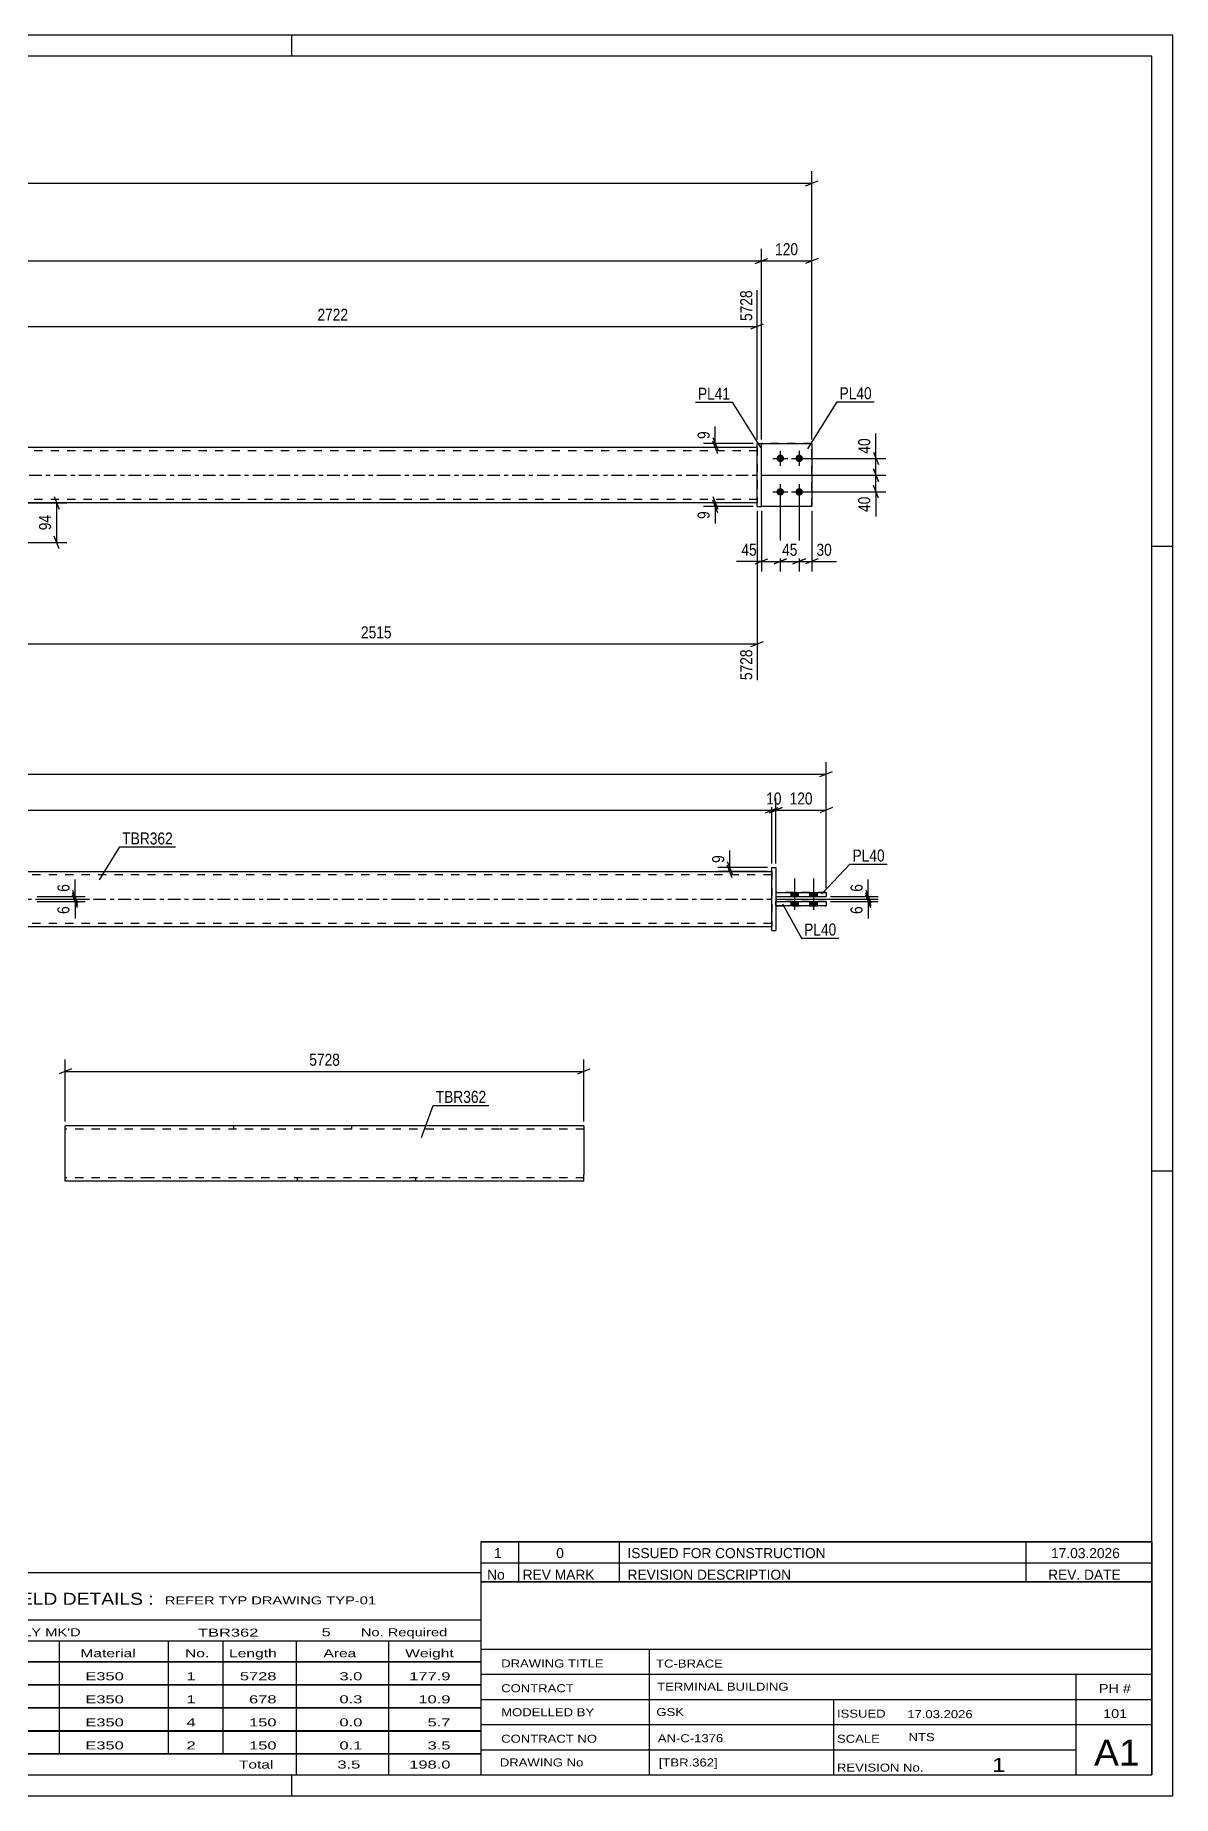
# Model space of a CAD drawing. Header units: millimetres. Extents: x 0 to 594, y 0 to 420.
# Drawn here: x 322.8 to 594, y 0 to 420 of the extents above; entities that cross this region are included whole.
import ezdxf

# ---------------------------------------------------------------- set-up
doc = ezdxf.new("R2010")
doc.units = ezdxf.units.MM
doc.linetypes.add('DXK_LINE_DOT2', pattern=[3.9198, 1.9599, -1.9599])
doc.linetypes.add('DXK_LINE_DOT3', pattern=[5.9187, 2.979, -0.9799, 0.9799, -0.9799])
doc.styles.add('Arial Narrow', font='ARIALN.TTF', dxfattribs={"height": 0.2})

# ---------------------------------------------------------------- blocks, each defined once
blk = doc.blocks.new('Unknown-580570090-1163')
at = {"color": 5, "linetype": 'Continuous'}
for p, q in [((594, 420), (0, 420)), ((384, 415), (384, 420)), ((594, 0), (594, 420)), ((589, 415), (5, 415)), ((589, 5), (589, 415)), ((594, 298), (589, 298)), ((594, 149), (589, 149)), ((5, 5), (589, 5)), ((384, 0), (384, 5)), ((0, 0), (594, 0))]:
    blk.add_line(p, q, dxfattribs=at)
blk = doc.blocks.new('Part-580570090-2688 - 2681')
at = {"color": 2, "linetype": 'Continuous'}
for p, q in [((349.96, 159.85), (329.96, 159.85)), ((329.96, 148.25), (329.96, 159.85)), ((433.51, 159.85), (350.06, 159.85)), ((453.61, 159.85), (433.61, 159.85)), ((453.61, 159.85), (453.61, 159.38)), ((453.61, 159.38), (453.61, 158.86)), ((453.61, 158.86), (453.61, 148.25)), ((329.96, 146.65), (329.96, 148.25)), ((453.61, 146.65), (453.61, 148.25)), ((349.96, 146.65), (329.96, 146.65)), ((433.51, 146.65), (350.06, 146.65)), ((453.61, 146.65), (433.61, 146.65))]:
    blk.add_line(p, q, dxfattribs=at)
at = {"color": 7, "linetype": 'DXK_LINE_DOT2'}
for p, q in [((370.06, 159.85), (370.06, 159.05)), ((398.23, 159.85), (398.23, 159.05)), ((349.96, 159.05), (329.96, 159.05)), ((433.51, 159.05), (350.06, 159.05)), ((453.61, 159.05), (433.61, 159.05)), ((453.61, 158.86), (453.61, 158.98)), ((349.96, 147.45), (329.96, 147.45)), ((433.51, 147.45), (350.06, 147.45)), ((385.34, 146.65), (385.34, 147.45)), ((413.51, 146.65), (413.51, 147.45)), ((453.61, 147.45), (433.61, 147.45))]:
    blk.add_line(p, q, dxfattribs=at)
blk = doc.blocks.new('Part-580570090-1994 - 1977')
at = {"color": 2, "linetype": 'Continuous'}
for p, q in [((499.39, 213.32), (499.39, 213.32)), ((499.39, 213.32), (511.39, 213.32)), ((499.39, 212.32), (499.39, 213.32)), ((511.39, 212.32), (499.39, 212.32)), ((511.39, 213.32), (511.39, 213.32)), ((511.39, 213.32), (511.39, 212.32))]:
    blk.add_line(p, q, dxfattribs=at)
at = {"color": 7, "linetype": 'DXK_LINE_DOT2'}
for p, q in [((511.39, 213.32), (499.39, 213.32)), ((499.39, 212.32), (511.39, 212.32))]:
    blk.add_line(p, q, dxfattribs=at)
blk = doc.blocks.new('Part-580570090-1989 - 1977')
at = {"linetype": 'Continuous'}
blk.add_hatch(color=2, dxfattribs=at).paths.add_polyline_path([(112.85, 207.32), (112.05, 208.72), (113.65, 208.72)])
at = {"color": 2, "linetype": 'Continuous'}
for p, q in [((82.85, 220.52), (170.85, 220.52)), ((170.95, 220.52), (410.29, 220.52)), ((410.39, 220.52), (498.39, 220.52)), ((284.18, 214.62), (284.18, 213.22)), ((284.18, 214.62), (312.34, 214.62)), ((297.06, 214.62), (297.06, 214.52)), ((312.34, 214.62), (312.34, 214.52)), ((284.18, 213.22), (312.34, 213.22)), ((297.06, 213.22), (297.06, 213.32)), ((312.34, 213.22), (312.34, 213.32)), ((170.85, 207.32), (82.85, 207.32)), ((112.85, 207.32), (112.05, 208.72)), ((112.05, 208.72), (113.65, 208.72)), ((113.65, 208.72), (112.85, 207.32)), ((410.29, 207.32), (170.95, 207.32)), ((498.39, 207.32), (410.39, 207.32))]:
    blk.add_line(p, q, dxfattribs=at)
at = {"color": 7, "linetype": 'DXK_LINE_DOT2'}
for p, q in [((82.85, 220.52), (82.85, 207.32)), ((170.85, 219.72), (82.85, 219.72)), ((410.29, 219.72), (170.95, 219.72)), ((498.39, 219.72), (410.39, 219.72)), ((498.39, 220.52), (498.39, 207.32)), ((268.9, 214.62), (268.9, 213.22)), ((284.18, 214.62), (268.9, 214.62)), ((297.06, 214.52), (297.06, 213.32)), ((312.34, 214.52), (312.34, 213.32)), ((268.9, 213.22), (284.18, 213.22)), ((170.85, 208.12), (82.85, 208.12)), ((410.29, 208.12), (170.95, 208.12)), ((498.39, 208.12), (410.39, 208.12))]:
    blk.add_line(p, q, dxfattribs=at)
at = {"color": 7, "linetype": 'DXK_LINE_DOT3'}
for p, q in [((82.85, 213.92), (170.85, 213.92)), ((170.95, 213.92), (410.29, 213.92)), ((410.39, 213.92), (498.39, 213.92))]:
    blk.add_line(p, q, dxfattribs=at)
at = {"color": 2, "linetype": 'Continuous'}
blk.add_circle((112.85, 208.22), 1, dxfattribs=at)
blk = doc.blocks.new('Part-580570090-1999 - 1977')
at = {"color": 2, "linetype": 'Continuous'}
for p, q in [((499.39, 215.52), (499.39, 215.52)), ((499.39, 215.52), (511.39, 215.52)), ((499.39, 215.52), (499.39, 214.52)), ((499.39, 214.52), (511.39, 214.52)), ((511.39, 215.52), (511.39, 215.52)), ((511.39, 215.52), (511.39, 214.52))]:
    blk.add_line(p, q, dxfattribs=at)
at = {"color": 7, "linetype": 'DXK_LINE_DOT2'}
for p, q in [((511.39, 215.52), (499.39, 215.52)), ((499.39, 215.52), (499.39, 215.52)), ((499.39, 214.52), (511.39, 214.52))]:
    blk.add_line(p, q, dxfattribs=at)
blk = doc.blocks.new('Part-580570090-2000 - 1977')
at = {"color": 2, "linetype": 'Continuous'}
for p, q in [((498.39, 206.42), (498.39, 221.42)), ((498.39, 221.42), (499.39, 221.42)), ((499.39, 221.42), (499.39, 221.42)), ((499.39, 221.42), (499.39, 206.42)), ((498.39, 206.42), (498.39, 206.42)), ((498.39, 206.42), (499.39, 206.42))]:
    blk.add_line(p, q, dxfattribs=at)
at = {"color": 7, "linetype": 'DXK_LINE_DOT2'}
for p, q in [((498.39, 221.42), (499.39, 221.42)), ((499.39, 221.42), (499.39, 221.42)), ((498.39, 206.42), (499.39, 206.42))]:
    blk.add_line(p, q, dxfattribs=at)
blk = doc.blocks.new('Bolt-580570090-2017 - 1977')
at = {"linetype": 'Continuous'}
for points in [[(504.79, 215.52), (502.99, 215.52), (502.99, 214.52), (504.79, 214.52)], [(504.79, 215.52), (502.99, 215.52), (502.99, 214.52), (504.79, 214.52)], [(509.29, 215.52), (507.49, 215.52), (507.49, 214.52), (509.29, 214.52)], [(509.29, 215.52), (507.49, 215.52), (507.49, 214.52), (509.29, 214.52)], [(504.79, 213.32), (502.99, 213.32), (502.99, 212.32), (504.79, 212.32)], [(504.79, 213.32), (502.99, 213.32), (502.99, 212.32), (504.79, 212.32)], [(509.29, 213.32), (507.49, 213.32), (507.49, 212.32), (509.29, 212.32)], [(509.29, 213.32), (507.49, 213.32), (507.49, 212.32), (509.29, 212.32)]]:
    blk.add_hatch(color=1, dxfattribs=at).paths.add_polyline_path(points)
at = {"color": 1, "linetype": 'Continuous'}
for p, q in [((503.89, 211.32), (503.89, 218.82)), ((503.89, 211.32), (503.89, 218.82)), ((508.39, 211.32), (508.39, 218.82)), ((508.39, 211.32), (508.39, 218.82)), ((502.99, 214.52), (502.99, 215.52)), ((502.99, 214.52), (502.99, 215.52)), ((504.79, 214.52), (504.79, 215.52)), ((504.79, 214.52), (504.79, 215.52)), ((507.49, 214.52), (507.49, 215.52)), ((507.49, 214.52), (507.49, 215.52)), ((509.29, 214.52), (509.29, 215.52)), ((509.29, 214.52), (509.29, 215.52)), ((502.99, 212.32), (502.99, 213.32)), ((502.99, 212.32), (502.99, 213.32)), ((504.79, 212.32), (504.79, 213.32)), ((504.79, 212.32), (504.79, 213.32)), ((507.49, 212.32), (507.49, 213.32)), ((507.49, 212.32), (507.49, 213.32)), ((509.29, 212.32), (509.29, 213.32)), ((509.29, 212.32), (509.29, 213.32))]:
    blk.add_line(p, q, dxfattribs=at)
blk = doc.blocks.new('Part-580570090-1474 - 1403')
at = {"color": 2, "linetype": 'Continuous'}
for p, q in [((494.93, 322.56), (495.93, 322.56)), ((494.93, 307.56), (494.93, 322.56)), ((495.93, 307.56), (495.93, 322.56)), ((494.93, 307.56), (494.93, 307.56)), ((494.93, 307.56), (495.93, 307.56))]:
    blk.add_line(p, q, dxfattribs=at)
at = {"color": 7, "linetype": 'DXK_LINE_DOT2'}
for p, q in [((494.93, 322.56), (495.93, 322.56)), ((494.93, 307.56), (495.93, 307.56))]:
    blk.add_line(p, q, dxfattribs=at)
blk = doc.blocks.new('Part-580570090-1443 - 1403')
at = {"linetype": 'Continuous'}
blk.add_hatch(color=2, dxfattribs=at).paths.add_polyline_path([(109.39, 315.06), (108.59, 316.46), (110.19, 316.46)])
at = {"color": 2, "linetype": 'Continuous'}
for p, q in [((167.39, 321.66), (79.39, 321.66)), ((406.83, 321.66), (167.49, 321.66)), ((494.93, 321.66), (406.93, 321.66)), ((109.39, 315.06), (108.59, 316.46)), ((108.59, 316.46), (110.19, 316.46)), ((110.19, 316.46), (109.39, 315.06)), ((167.39, 308.46), (79.39, 308.46)), ((406.83, 308.46), (167.49, 308.46)), ((494.93, 308.46), (406.93, 308.46))]:
    blk.add_line(p, q, dxfattribs=at)
at = {"color": 7, "linetype": 'DXK_LINE_DOT2'}
for p, q in [((79.39, 308.46), (79.39, 321.66)), ((167.39, 320.86), (79.39, 320.86)), ((406.83, 320.86), (167.49, 320.86)), ((265.44, 321.66), (265.44, 320.86)), ((293.6, 321.66), (293.6, 320.86)), ((494.93, 320.86), (406.93, 320.86)), ((494.93, 321.66), (494.93, 308.46)), ((167.39, 309.26), (79.39, 309.26)), ((406.83, 309.26), (167.49, 309.26)), ((280.72, 308.46), (280.72, 309.26)), ((308.88, 308.46), (308.88, 309.26)), ((494.93, 309.26), (406.93, 309.26))]:
    blk.add_line(p, q, dxfattribs=at)
at = {"color": 7, "linetype": 'DXK_LINE_DOT3'}
for p, q in [((79.39, 315.06), (167.39, 315.06)), ((167.49, 315.06), (406.83, 315.06)), ((406.93, 315.06), (494.93, 315.06))]:
    blk.add_line(p, q, dxfattribs=at)
at = {"color": 2, "linetype": 'Continuous'}
blk.add_circle((109.39, 315.96), 1, dxfattribs=at)
blk = doc.blocks.new('Part-580570090-1444 - 1403')
at = {"color": 7, "linetype": 'DXK_LINE_DOT2'}
for p, q in [((507.93, 322.56), (495.93, 322.56)), ((495.93, 307.56), (495.93, 322.56)), ((507.93, 307.56), (507.93, 322.56)), ((507.93, 307.56), (495.93, 307.56))]:
    blk.add_line(p, q, dxfattribs=at)
blk = doc.blocks.new('Part-580570090-1459 - 1403')
at = {"color": 2, "linetype": 'Continuous'}
for p, q in [((495.93, 322.56), (507.93, 322.56)), ((507.93, 322.56), (507.93, 307.56)), ((507.93, 307.56), (495.93, 307.56))]:
    blk.add_line(p, q, dxfattribs=at)
at = {"color": 7, "linetype": 'DXK_LINE_DOT2'}
blk.add_line((495.93, 307.56), (495.93, 322.56), dxfattribs=at)
blk = doc.blocks.new('Bolt-580570090-1521 - 1403')
at = {"linetype": 'Continuous'}
for points in [[(500.43, 319.96, -1), (500.43, 318.16, -1)], [(504.93, 319.96, -1), (504.93, 318.16, -1)], [(500.43, 311.96, -1), (500.43, 310.16, -1)], [(504.93, 311.96, -1), (504.93, 310.16, -1)]]:
    blk.add_hatch(color=1, dxfattribs=at).paths.add_polyline_path(points)
at = {"color": 1, "linetype": 'Continuous'}
for p, q in [((500.43, 320.86), (500.43, 317.26)), ((504.93, 320.86), (504.93, 317.26)), ((498.63, 319.06), (502.23, 319.06)), ((503.13, 319.06), (506.73, 319.06)), ((498.63, 311.06), (502.23, 311.06)), ((500.43, 312.86), (500.43, 309.26)), ((503.13, 311.06), (506.73, 311.06)), ((504.93, 312.86), (504.93, 309.26))]:
    blk.add_line(p, q, dxfattribs=at)
blk = doc.blocks.new('StraightDimension-580570090-2694 - 2681')
at = {"color": 7, "linetype": 'Continuous'}
for p, q in [((331.46, 173.41), (328.46, 172.21)), ((329.96, 160.85), (329.96, 175.66)), ((329.96, 172.81), (453.61, 172.81)), ((452.11, 172.21), (455.11, 173.41)), ((453.61, 160.85), (453.61, 175.66))]:
    blk.add_line(p, q, dxfattribs=at)
at = {"color": 0}
blk.add_wipeout([(396.04, 173.56), (396.04, 177.76), (387.53, 177.76), (387.53, 173.56)], dxfattribs=at)
at = {"color": 3, "style": 'Arial Narrow'}
blk.add_text('5728', height=2.863, dxfattribs=at).set_placement((388.13, 174.16))
blk = doc.blocks.new('StraightDimension-580570090-2051 - 1977')
at = {"color": 7, "linetype": 'Continuous'}
for p, q in [((520.79, 215.42), (521.99, 212.42)), ((521.99, 211.82), (520.79, 214.82)), ((499.39, 213.92), (523.79, 213.92)), ((512.39, 213.32), (523.79, 213.32)), ((521.39, 213.32), (521.39, 213.92))]:
    blk.add_line(p, q, dxfattribs=at)
at = {"color": 0}
blk.add_wipeout([(520.64, 212.8), (516.44, 212.8), (516.44, 209.77), (520.64, 209.77)], dxfattribs=at)
at = {"color": 7, "linetype": 'Continuous'}
blk.add_line((521.39, 213.32), (521.39, 209.25), dxfattribs=at)
blk.add_line((521.39, 213.32), (521.39, 209.25), dxfattribs=at)
at = {"color": 3, "style": 'Arial Narrow'}
blk.add_text('6', height=2.86, rotation=90.0002, dxfattribs=at).set_placement((520.04, 210.37))
blk = doc.blocks.new('StraightDimension-580570090-2042 - 1977')
at = {"color": 7, "linetype": 'Continuous'}
for p, q in [((331.69, 215.42), (332.89, 212.42)), ((332.89, 211.82), (331.69, 214.82)), ((323.29, 213.92), (334.69, 213.92)), ((323.29, 213.32), (334.69, 213.32)), ((332.29, 213.32), (332.29, 213.92))]:
    blk.add_line(p, q, dxfattribs=at)
at = {"color": 0}
blk.add_wipeout([(331.54, 212.8), (327.34, 212.8), (327.34, 209.77), (331.54, 209.77)], dxfattribs=at)
at = {"color": 7, "linetype": 'Continuous'}
blk.add_line((332.29, 213.32), (332.29, 209.25), dxfattribs=at)
blk.add_line((332.29, 213.32), (332.29, 209.25), dxfattribs=at)
at = {"color": 3, "style": 'Arial Narrow'}
blk.add_text('6', height=2.86, rotation=90.0002, dxfattribs=at).set_placement((330.94, 210.37))
blk = doc.blocks.new('StraightDimension-580570090-2133 - 1977')
at = {"color": 7, "linetype": 'Continuous'}
for p, q in [((84.35, 235.73), (81.35, 234.53)), ((82.85, 222.42), (82.85, 237.98)), ((496.89, 234.53), (499.89, 235.73)), ((498.39, 222.42), (498.39, 237.98)), ((82.85, 235.13), (498.39, 235.13))]:
    blk.add_line(p, q, dxfattribs=at)
at = {"color": 0}
blk.add_wipeout([(294.87, 235.88), (294.87, 240.08), (286.36, 240.08), (286.36, 235.88)], dxfattribs=at)
at = {"color": 3, "style": 'Arial Narrow'}
blk.add_text('5728', height=2.863, dxfattribs=at).set_placement((286.96, 236.48))
blk = doc.blocks.new('StraightDimension-580570090-2046 - 1977')
at = {"color": 7, "linetype": 'Continuous'}
for p, q in [((323.29, 214.52), (334.69, 214.52)), ((331.69, 216.02), (332.89, 213.02)), ((332.89, 212.42), (331.69, 215.42)), ((332.29, 213.92), (332.29, 214.52)), ((323.29, 213.92), (334.69, 213.92))]:
    blk.add_line(p, q, dxfattribs=at)
at = {"color": 0}
blk.add_wipeout([(331.54, 218.08), (327.34, 218.08), (327.34, 215.05), (331.54, 215.05)], dxfattribs=at)
at = {"color": 7, "linetype": 'Continuous'}
blk.add_line((332.29, 214.52), (332.29, 218.6), dxfattribs=at)
blk.add_line((332.29, 214.52), (332.29, 218.6), dxfattribs=at)
at = {"color": 3, "style": 'Arial Narrow'}
blk.add_text('6', height=2.86, rotation=90.0002, dxfattribs=at).set_placement((330.94, 215.65))
blk = doc.blocks.new('StraightDimension-580570090-2064 - 1977')
at = {"color": 7, "linetype": 'Continuous'}
for p, q in [((512.39, 214.52), (523.79, 214.52)), ((520.79, 216.02), (521.99, 213.02)), ((521.99, 212.42), (520.79, 215.42)), ((521.39, 213.92), (521.39, 214.52)), ((499.39, 213.92), (523.79, 213.92))]:
    blk.add_line(p, q, dxfattribs=at)
at = {"color": 0}
blk.add_wipeout([(520.64, 218.08), (516.44, 218.08), (516.44, 215.05), (520.64, 215.05)], dxfattribs=at)
at = {"color": 7, "linetype": 'Continuous'}
blk.add_line((521.39, 214.52), (521.39, 218.6), dxfattribs=at)
blk.add_line((521.39, 214.52), (521.39, 218.6), dxfattribs=at)
at = {"color": 3, "style": 'Arial Narrow'}
blk.add_text('6', height=2.86, rotation=90.0002, dxfattribs=at).set_placement((520.04, 215.65))
blk = doc.blocks.new('StraightDimension-580570090-2105 - 1977')
at = {"color": 7, "linetype": 'Continuous'}
for p, q in [((487.79, 222.92), (488.99, 219.92)), ((497.39, 221.42), (485.54, 221.42)), ((497.39, 220.52), (485.54, 220.52)), ((488.99, 219.02), (487.79, 222.02)), ((488.39, 220.52), (488.39, 221.42))]:
    blk.add_line(p, q, dxfattribs=at)
at = {"color": 0}
blk.add_wipeout([(487.64, 224.98), (483.44, 224.98), (483.44, 221.95), (487.64, 221.95)], dxfattribs=at)
at = {"color": 7, "linetype": 'Continuous'}
blk.add_line((488.39, 221.42), (488.39, 225.5), dxfattribs=at)
blk.add_line((488.39, 221.42), (488.39, 225.5), dxfattribs=at)
at = {"color": 3, "style": 'Arial Narrow'}
blk.add_text('9', height=2.86, rotation=90.0002, dxfattribs=at).set_placement((487.04, 222.55))
blk = doc.blocks.new('StraightDimension-580570090-2141 - 1977')
at = {"color": 7, "linetype": 'Continuous'}
for p, q in [((496.89, 234.53), (499.89, 235.73)), ((500.89, 235.73), (497.89, 234.53)), ((498.39, 222.42), (498.39, 237.98)), ((499.39, 222.42), (499.39, 237.98)), ((498.39, 235.13), (499.39, 235.13))]:
    blk.add_line(p, q, dxfattribs=at)
at = {"color": 0}
blk.add_wipeout([(501.32, 235.88), (501.32, 240.08), (496.46, 240.08), (496.46, 235.88)], dxfattribs=at)
at = {"color": 3, "style": 'Arial Narrow'}
blk.add_text('10', height=2.863, dxfattribs=at).set_placement((497.06, 236.48))
blk = doc.blocks.new('StraightDimension-580570090-2150 - 1977')
at = {"color": 7, "linetype": 'Continuous'}
for p, q in [((497.89, 234.53), (500.89, 235.73)), ((499.39, 222.42), (499.39, 237.98)), ((512.89, 235.73), (509.89, 234.53)), ((511.39, 216.52), (511.39, 237.98)), ((499.39, 235.13), (511.39, 235.13))]:
    blk.add_line(p, q, dxfattribs=at)
at = {"color": 0}
blk.add_wipeout([(508.73, 235.88), (508.73, 240.08), (502.05, 240.08), (502.05, 235.88)], dxfattribs=at)
at = {"color": 3, "style": 'Arial Narrow'}
blk.add_text('120', height=2.863, dxfattribs=at).set_placement((502.65, 236.48))
blk = doc.blocks.new('StraightDimension-580570090-2170 - 1977')
at = {"color": 7, "linetype": 'Continuous'}
for p, q in [((71.35, 244.34), (68.35, 243.14)), ((69.85, 216.52), (69.85, 246.59)), ((69.85, 243.74), (511.39, 243.74)), ((509.89, 243.14), (512.89, 244.34)), ((511.39, 216.52), (511.39, 246.59))]:
    blk.add_line(p, q, dxfattribs=at)
at = {"color": 0}
blk.add_wipeout([(294.87, 244.49), (294.87, 248.69), (286.36, 248.69), (286.36, 244.49)], dxfattribs=at)
at = {"color": 3, "style": 'Arial Narrow'}
blk.add_text('5988', height=2.863, dxfattribs=at).set_placement((286.96, 245.09))
blk = doc.blocks.new('StraightDimension-580570090-1813 - 1403')
at = {"color": 7, "linetype": 'Continuous'}
for p, q in [((495.93, 315.06), (525.62, 315.06)), ((522.62, 316.56), (523.82, 313.56)), ((523.22, 311.06), (523.22, 315.06)), ((505.93, 311.06), (525.62, 311.06)), ((523.82, 309.56), (522.62, 312.56))]:
    blk.add_line(p, q, dxfattribs=at)
at = {"color": 0}
blk.add_wipeout([(522.47, 310.53), (518.27, 310.53), (518.27, 305.67), (522.47, 305.67)], dxfattribs=at)
at = {"color": 7, "linetype": 'Continuous'}
blk.add_line((523.22, 311.06), (523.22, 305.15), dxfattribs=at)
blk.add_line((523.22, 311.06), (523.22, 305.15), dxfattribs=at)
at = {"color": 3, "style": 'Arial Narrow'}
blk.add_text('40', height=2.863, rotation=90.0002, dxfattribs=at).set_placement((521.87, 306.27))
blk = doc.blocks.new('StraightDimension-580570090-1876 - 1403')
at = {"color": 7, "linetype": 'Continuous'}
for p, q in [((504.93, 310.06), (504.93, 292.08)), ((507.93, 306.56), (507.93, 292.08)), ((503.43, 293.88), (506.43, 295.08)), ((504.93, 294.48), (507.93, 294.48)), ((509.43, 295.08), (506.43, 293.88))]:
    blk.add_line(p, q, dxfattribs=at)
at = {"color": 0}
blk.add_wipeout([(513.31, 295.23), (513.31, 299.43), (508.45, 299.43), (508.45, 295.23)], dxfattribs=at)
at = {"color": 7, "linetype": 'Continuous'}
blk.add_line((507.93, 294.48), (513.84, 294.48), dxfattribs=at)
blk.add_line((507.93, 294.48), (513.84, 294.48), dxfattribs=at)
at = {"color": 3, "style": 'Arial Narrow'}
blk.add_text('30', height=2.863, dxfattribs=at).set_placement((509.05, 295.83))
blk = doc.blocks.new('StraightDimension-580570090-1651 - 1403')
at = {"color": 7, "linetype": 'Continuous'}
for p, q in [((66.39, 323.56), (66.39, 387.54)), ((507.93, 323.56), (507.93, 387.54)), ((67.89, 385.29), (64.89, 384.09)), ((66.39, 384.69), (507.93, 384.69)), ((506.43, 384.09), (509.43, 385.29))]:
    blk.add_line(p, q, dxfattribs=at)
at = {"color": 0}
blk.add_wipeout([(291.41, 385.44), (291.41, 389.64), (282.9, 389.64), (282.9, 385.44)], dxfattribs=at)
at = {"color": 3, "style": 'Arial Narrow'}
blk.add_text('5988', height=2.863, dxfattribs=at).set_placement((283.5, 386.04))
blk = doc.blocks.new('StraightDimension-580570090-1603 - 1403')
at = {"color": 7, "linetype": 'Continuous'}
for p, q in [((79.89, 366.77), (76.89, 365.57)), ((78.39, 323.56), (78.39, 369.02)), ((78.39, 366.17), (495.93, 366.17)), ((494.43, 365.57), (497.43, 366.77)), ((495.93, 323.56), (495.93, 369.02))]:
    blk.add_line(p, q, dxfattribs=at)
at = {"color": 0}
blk.add_wipeout([(291.41, 366.92), (291.41, 371.12), (282.9, 371.12), (282.9, 366.92)], dxfattribs=at)
at = {"color": 3, "style": 'Arial Narrow'}
blk.add_text('5748', height=2.863, dxfattribs=at).set_placement((283.5, 367.52))
blk = doc.blocks.new('StraightDimension-580570090-1911 - 1403')
at = {"color": 7, "linetype": 'Continuous'}
for p, q in [((500.43, 310.06), (500.43, 292.08)), ((495.93, 306.56), (495.93, 292.08)), ((494.43, 293.88), (497.43, 295.08)), ((495.93, 294.48), (500.43, 294.48)), ((501.93, 295.08), (498.93, 293.88))]:
    blk.add_line(p, q, dxfattribs=at)
at = {"color": 0}
blk.add_wipeout([(495.4, 295.23), (495.4, 299.43), (490.55, 299.43), (490.55, 295.23)], dxfattribs=at)
at = {"color": 7, "linetype": 'Continuous'}
blk.add_line((495.93, 294.48), (490.02, 294.48), dxfattribs=at)
blk.add_line((495.93, 294.48), (490.02, 294.48), dxfattribs=at)
at = {"color": 3, "style": 'Arial Narrow'}
blk.add_text('45', height=2.863, dxfattribs=at).set_placement((491.15, 295.83))
blk = doc.blocks.new('StraightDimension-580570090-1553 - 1403')
at = {"color": 7, "linetype": 'Continuous'}
for p, q in [((244.57, 308.46), (330.31, 308.46)), ((327.31, 309.96), (328.51, 306.96)), ((327.91, 299.01), (327.91, 308.46)), ((314.28, 299.01), (330.31, 299.01)), ((328.51, 297.51), (327.31, 300.51))]:
    blk.add_line(p, q, dxfattribs=at)
at = {"color": 0}
blk.add_wipeout([(327.16, 306.16), (322.96, 306.16), (322.96, 301.31), (327.16, 301.31)], dxfattribs=at)
at = {"color": 3, "style": 'Arial Narrow'}
blk.add_text('94', height=2.863, rotation=90.0002, dxfattribs=at).set_placement((326.56, 301.91))
blk = doc.blocks.new('StraightDimension-580570090-1773 - 1403')
at = {"color": 7, "linetype": 'Continuous'}
for p, q in [((494.93, 306.56), (494.93, 266.16)), ((313.28, 298.01), (313.28, 266.16)), ((314.78, 275.37), (311.78, 274.17)), ((313.28, 274.77), (494.93, 274.77)), ((493.43, 274.17), (496.43, 275.37))]:
    blk.add_line(p, q, dxfattribs=at)
at = {"color": 0}
blk.add_wipeout([(408.36, 275.52), (408.36, 279.72), (399.85, 279.72), (399.85, 275.52)], dxfattribs=at)
at = {"color": 0, "linetype": 'Continuous'}
blk.add_wipeout([(494.33, 274.07), (490.13, 274.07), (490.13, 265.56), (494.33, 265.56)], dxfattribs=at)
at = {"color": 3, "style": 'Arial Narrow'}
blk.add_text('2515', height=2.863, dxfattribs=at).set_placement((400.45, 276.12))
at = {"color": 3, "linetype": 'Continuous', "style": 'Arial Narrow'}
blk.add_text('5728', height=2.863, rotation=90.0002, dxfattribs=at).set_placement((493.73, 266.16))
blk = doc.blocks.new('StraightDimension-580570090-1628 - 1403')
at = {"color": 7, "linetype": 'Continuous'}
for p, q in [((494.43, 365.57), (497.43, 366.77)), ((495.93, 323.56), (495.93, 369.02)), ((495.93, 366.17), (507.93, 366.17)), ((509.43, 366.77), (506.43, 365.57)), ((507.93, 323.56), (507.93, 369.02))]:
    blk.add_line(p, q, dxfattribs=at)
at = {"color": 0}
blk.add_wipeout([(505.27, 366.92), (505.27, 371.12), (498.59, 371.12), (498.59, 366.92)], dxfattribs=at)
at = {"color": 3, "style": 'Arial Narrow'}
blk.add_text('120', height=2.863, dxfattribs=at).set_placement((499.19, 367.52))
blk = doc.blocks.new('StraightDimension-580570090-1705 - 1403')
at = {"color": 7, "linetype": 'Continuous'}
for p, q in [((292.51, 322.66), (292.51, 359.14)), ((494.93, 323.56), (494.93, 359.14)), ((294.01, 351.13), (291.01, 349.93)), ((292.51, 350.53), (494.93, 350.53)), ((493.43, 349.93), (496.43, 351.13))]:
    blk.add_line(p, q, dxfattribs=at)
at = {"color": 0, "linetype": 'Continuous'}
blk.add_wipeout([(494.33, 359.74), (490.13, 359.74), (490.13, 351.23), (494.33, 351.23)], dxfattribs=at)
at = {"color": 0}
blk.add_wipeout([(397.98, 351.28), (397.98, 355.48), (389.47, 355.48), (389.47, 351.28)], dxfattribs=at)
at = {"color": 3, "linetype": 'Continuous', "style": 'Arial Narrow'}
blk.add_text('5728', height=2.863, rotation=90.0002, dxfattribs=at).set_placement((493.73, 351.83))
at = {"color": 3, "style": 'Arial Narrow'}
blk.add_text('2722', height=2.863, dxfattribs=at).set_placement((390.07, 351.88))
blk = doc.blocks.new('StraightDimension-580570090-1798 - 1403')
at = {"color": 7, "linetype": 'Continuous'}
for p, q in [((522.62, 320.56), (523.82, 317.56)), ((495.93, 315.06), (525.62, 315.06)), ((505.93, 319.06), (525.62, 319.06)), ((523.82, 313.56), (522.62, 316.56)), ((523.22, 315.06), (523.22, 319.06))]:
    blk.add_line(p, q, dxfattribs=at)
at = {"color": 0}
blk.add_wipeout([(522.47, 324.44), (518.27, 324.44), (518.27, 319.58), (522.47, 319.58)], dxfattribs=at)
at = {"color": 7, "linetype": 'Continuous'}
blk.add_line((523.22, 319.06), (523.22, 324.96), dxfattribs=at)
blk.add_line((523.22, 319.06), (523.22, 324.96), dxfattribs=at)
at = {"color": 3, "style": 'Arial Narrow'}
blk.add_text('40', height=2.863, rotation=90.0002, dxfattribs=at).set_placement((521.87, 320.18))
blk = doc.blocks.new('StraightDimension-580570090-1895 - 1403')
at = {"color": 7, "linetype": 'Continuous'}
for p, q in [((500.43, 310.06), (500.43, 292.08)), ((504.93, 310.06), (504.93, 292.08)), ((498.93, 293.88), (501.93, 295.08)), ((500.43, 294.48), (504.93, 294.48)), ((506.43, 295.08), (503.43, 293.88))]:
    blk.add_line(p, q, dxfattribs=at)
at = {"color": 0}
blk.add_wipeout([(505.11, 295.23), (505.11, 299.43), (500.25, 299.43), (500.25, 295.23)], dxfattribs=at)
at = {"color": 3, "style": 'Arial Narrow'}
blk.add_text('45', height=2.863, dxfattribs=at).set_placement((500.85, 295.83))
blk = doc.blocks.new('StraightDimension-580570090-1961 - 1403')
at = {"color": 7, "linetype": 'Continuous'}
for p, q in [((493.93, 308.46), (482.08, 308.46)), ((493.93, 307.56), (482.08, 307.56)), ((484.33, 309.96), (485.53, 306.96)), ((485.53, 306.06), (484.33, 309.06)), ((484.93, 307.56), (484.93, 308.46))]:
    blk.add_line(p, q, dxfattribs=at)
at = {"color": 0}
blk.add_wipeout([(484.18, 307.03), (479.98, 307.03), (479.98, 304), (484.18, 304)], dxfattribs=at)
at = {"color": 7, "linetype": 'Continuous'}
blk.add_line((484.93, 307.56), (484.93, 303.48), dxfattribs=at)
blk.add_line((484.93, 307.56), (484.93, 303.48), dxfattribs=at)
at = {"color": 3, "style": 'Arial Narrow'}
blk.add_text('9', height=2.86, rotation=90.0002, dxfattribs=at).set_placement((483.58, 304.6))
blk = doc.blocks.new('StraightDimension-580570090-1968 - 1403')
at = {"color": 7, "linetype": 'Continuous'}
for p, q in [((484.33, 324.06), (485.53, 321.06)), ((493.93, 322.56), (482.08, 322.56)), ((493.93, 321.66), (482.08, 321.66)), ((485.53, 320.16), (484.33, 323.16)), ((484.93, 321.66), (484.93, 322.56))]:
    blk.add_line(p, q, dxfattribs=at)
at = {"color": 0}
blk.add_wipeout([(484.18, 326.11), (479.98, 326.11), (479.98, 323.08), (484.18, 323.08)], dxfattribs=at)
at = {"color": 7, "linetype": 'Continuous'}
blk.add_line((484.93, 322.56), (484.93, 326.63), dxfattribs=at)
blk.add_line((484.93, 322.56), (484.93, 326.63), dxfattribs=at)
at = {"color": 3, "style": 'Arial Narrow'}
blk.add_text('9', height=2.86, rotation=90.0002, dxfattribs=at).set_placement((483.58, 323.68))
blk = doc.blocks.new('Unknown-580570090-4844')
at = {"color": 7, "linetype": 'Continuous'}
for p, q in [((429, 51.05), (429, 5)), ((429, 51.05), (589, 51.05)), ((589, 51), (589, 5)), ((429, 35), (589, 35)), ((469.14, 35), (469.14, 5)), ((429, 29), (589, 29)), ((571, 5.05), (571, 29.05)), ((429, 23), (589, 23)), ((513.14, 23), (513.14, 5)), ((429, 17), (589, 17)), ((429, 11), (571, 11)), ((429, 5), (589, 5))]:
    blk.add_line(p, q, dxfattribs=at)
at = {"color": 7, "style": 'Arial Narrow'}
for s, height, width, p in [('DRAWING TITLE', 1.9089, 1.425378, (433.88, 30.61)), ('TC-BRACE', 1.909, 1.425378, (470.81, 30.59)), ('CONTRACT', 1.909, 1.425378, (433.88, 24.71)), ('TERMINAL BUILDING', 1.9089, 1.425378, (471.06, 25.07)), ('MODELLED BY', 1.9089, 1.425378, (433.88, 18.98)), ('GSK', 1.909, 1.425378, (470.88, 19.04)), ('ISSUED', 1.909, 1.425378, (513.94, 18.64)), ('17.03.2026', 1.909, 1.425378, (530.69, 18.52)), ('CONTRACT NO', 1.9089, 1.425378, (433.88, 12.66)), ('AN-C-1376', 1.909, 1.425378, (471.23, 12.78)), ('SCALE', 1.909, 1.425378, (513.94, 12.65)), ('A1', 6.204, 1.25, (575.24, 7.2)), ('DRAWING No', 1.909, 1.425378, (433.56, 7)), ('[TBR.362]', 1.909, 1.425378, (471.46, 6.99)), ('1', 3.34, 1.5, (550.91, 5.68)), ('REVISION No.', 1.9089, 1.425378, (513.94, 5.77))]:
    blk.add_text(s, height=height, dxfattribs=dict(at, width=width)).set_placement(p)
at = {"color": 7, "linetype": 'Continuous', "style": 'Arial Narrow'}
for s, height, width, p in [('PH #', 2.1, 1.42538, (576.4, 24.55)), ('101', 2.1, 1.42538, (577.41, 18.55)), ('NTS', 1.909, 1.425378, (531, 13.05))]:
    blk.add_text(s, height=height, dxfattribs=dict(at, width=width)).set_placement(p)
blk = doc.blocks.new('Unknown-580570090-4845')
at = {"color": 7, "linetype": 'Continuous'}
for p, q in [((429, 60.55), (589, 60.55)), ((589, 60.55), (429, 60.55)), ((429, 60.55), (429, 55.55)), ((438, 60.55), (438, 55.55)), ((462, 60.55), (462, 55.55)), ((559, 60.55), (559, 55.55)), ((589, 60.55), (589, 55.55)), ((429, 55.55), (589, 55.55)), ((429, 55.55), (429, 51.05)), ((429, 55.55), (589, 55.55)), ((438, 55.55), (438, 51.05)), ((462, 55.55), (462, 51.05)), ((559, 55.55), (559, 51.05)), ((589, 55.55), (589, 51.05)), ((589, 51.05), (429, 51.05))]:
    blk.add_line(p, q, dxfattribs=at)
at = {"color": 7, "linetype": 'Continuous', "style": 'Arial Narrow'}
for s, height, width, p in [('1', 2.39, 1.196471, (432.16, 56.7)), ('0', 2.39, 1.196471, (447, 56.7)), ('ISSUED FOR CONSTRUCTION', 2.3861, 1.196471, (464, 56.7)), ('17.03.2026', 2.386, 1.196471, (565, 56.7)), ('No', 2.386, 1.2, (430.54, 51.55)), ('REV MARK', 2.386, 1.2, (439, 51.55)), ('REVISION DESCRIPTION', 2.3861, 1.2, (464, 51.55)), ('REV. DATE', 2.386, 1.2, (564.28, 51.55))]:
    blk.add_text(s, height=height, dxfattribs=dict(at, width=width)).set_placement(p)
blk = doc.blocks.new('Unknown-580570090-4846')
at = {"color": 7, "linetype": 'Continuous'}
for p, q in [((269, 53.25), (429, 53.25)), ((269, 42), (269, 53.25)), ((429, 53.25), (429, 42)), ((269, 42), (429, 42)), ((269, 42), (269, 37)), ((429, 42), (429, 37)), ((269, 37), (429, 37)), ((269, 37), (269, 32)), ((293, 37), (293, 32)), ((328.5, 37), (328.5, 32)), ((354.5, 37), (354.5, 32)), ((367.5, 37), (367.5, 32)), ((385, 37), (385, 32)), ((407, 37), (407, 32)), ((429, 37), (429, 32)), ((269, 32), (429, 32)), ((269, 31.95), (269, 26.55)), ((269, 31.95), (429, 31.95)), ((293, 32), (293, 26.5)), ((328.5, 32), (328.5, 26.5)), ((354.5, 32), (354.5, 26.5)), ((367.5, 32), (367.5, 26.5)), ((385, 32), (385, 26.5)), ((407, 32), (407, 26.5)), ((429, 31.95), (429, 26.55)), ((269, 26.55), (429, 26.55)), ((269, 26.45), (269, 21.05)), ((269, 26.45), (429, 26.45)), ((293, 26.5), (293, 21)), ((328.5, 26.5), (328.5, 21)), ((354.5, 26.5), (354.5, 21)), ((367.5, 26.5), (367.5, 21)), ((385, 26.5), (385, 21)), ((407, 26.5), (407, 21)), ((429, 26.45), (429, 21.05)), ((269, 21.05), (429, 21.05)), ((293, 21), (293, 15.5)), ((328.5, 21), (328.5, 15.5)), ((354.5, 21), (354.5, 15.5)), ((367.5, 21), (367.5, 15.5)), ((385, 21), (385, 15.5)), ((407, 21), (407, 15.5)), ((269, 20.95), (269, 15.55)), ((269, 20.95), (429, 20.95)), ((429, 20.95), (429, 15.55)), ((269, 15.55), (429, 15.55)), ((269, 15.45), (269, 10.05)), ((269, 15.45), (429, 15.45)), ((293, 15.5), (293, 10)), ((328.5, 15.5), (328.5, 10)), ((354.5, 15.5), (354.5, 10)), ((367.5, 15.5), (367.5, 10)), ((385, 15.5), (385, 10)), ((407, 15.5), (407, 10)), ((429, 15.45), (429, 10.05)), ((269, 10.05), (429, 10.05)), ((269, 10), (429, 10)), ((269, 10), (269, 5)), ((385, 10), (385, 5)), ((407, 10), (407, 5)), ((429, 10), (429, 5)), ((269, 5), (429, 5))]:
    blk.add_line(p, q, dxfattribs=at)
at = {"color": 7, "style": 'Arial Narrow'}
for s, height, width, p in [('GENERAL NOTES & WELD DETAILS :', 2.8633, 1.4, (270.15, 45.56)), ('REFER TYP DRAWING TYP-01', 1.9089, 1.6, (353.7, 45.66)), ("MATERIAL LIST FOR ASSEMBLY MK'D", 1.9089, 1.6, (270.15, 38.06)), ('TBR362', 1.909, 1.794707, (361.59, 37.97)), ('5', 1.91, 1.794707, (391.08, 38.06)), ('No. Required', 1.9089, 1.6, (400.41, 38.06)), ('Mark', 1.909, 1.7, (270.34, 33)), ('Profile', 1.909, 1.7, (303.41, 33)), ('Material', 1.909, 1.7, (333.54, 33.06)), ('No.', 1.909, 1.7, (358.5, 33.06)), ('Length', 1.909, 1.7, (369, 33.06)), ('Area', 1.909, 1.7, (391.5, 33.06)), ('Weight', 1.909, 1.7, (411, 33.06))]:
    blk.add_text(s, height=height, dxfattribs=dict(at, width=width)).set_placement(p)
at = {"color": 7, "linetype": 'Continuous', "style": 'Arial Narrow'}
for s, height, width, p in [('TBR362', 1.909, 1.794707, (270.5, 27.56)), ('SHS132*8', 1.909, 1.794707, (295, 27.56)), ('E350', 1.909, 1.794707, (334.74, 27.56)), ('1', 1.91, 1.794707, (358.86, 27.56)), ('5728', 1.909, 1.794707, (371.58, 27.56)), ('3.0', 1.909, 1.794707, (395.32, 27.56)), ('177.9', 1.909, 1.794707, (411.96, 27.56)), ('PL58', 1.909, 1.794707, (270.5, 22.06)), ('PL12*170', 1.909, 1.794707, (295, 22.06)), ('E350', 1.909, 1.794707, (334.74, 22.06)), ('1', 1.91, 1.794707, (358.86, 22.06)), ('678', 1.909, 1.794707, (373.77, 22.06)), ('0.3', 1.909, 1.794707, (395.32, 22.06)), ('10.9', 1.909, 1.794707, (414.14, 22.06)), ('PL40', 1.909, 1.794707, (270.5, 16.56)), ('PL10*120', 1.909, 1.794707, (295, 16.56)), ('E350', 1.909, 1.794707, (334.74, 16.56)), ('4', 1.91, 1.794707, (358.86, 16.56)), ('150', 1.909, 1.794707, (373.77, 16.56)), ('0.0', 1.909, 1.794707, (395.32, 16.56)), ('5.7', 1.909, 1.794707, (416.33, 16.56)), ('PL41', 1.909, 1.794707, (270.5, 11.06)), ('PL10*150', 1.909, 1.794707, (295, 11.06)), ('E350', 1.909, 1.794707, (334.74, 11.06)), ('2', 1.91, 1.794707, (358.86, 11.06)), ('150', 1.909, 1.794707, (373.77, 11.06)), ('0.1', 1.909, 1.794707, (395.32, 11.06)), ('3.5', 1.909, 1.794707, (416.33, 11.06)), ('Total', 1.909, 1.7, (371.33, 6.5)), ('3.5', 1.909, 1.794707, (394.83, 6.5)), ('198.0', 1.909, 1.794707, (411.96, 6.5))]:
    blk.add_text(s, height=height, dxfattribs=dict(at, width=width)).set_placement(p)
blk = doc.blocks.new('Mark-580570090-2684 - 2681')
at = {"color": 0}
blk.add_wipeout([(430.33, 165.3), (430.33, 168.3), (418.27, 168.3), (418.27, 165.3)], dxfattribs=at)
blk.add_wipeout([(430.33, 165.3), (430.33, 168.3), (418.27, 168.3), (418.27, 165.3)], dxfattribs=at)
at = {"color": 30, "linetype": 'Continuous'}
for p, q in [((414.91, 157.06), (417.67, 164.7)), ((417.67, 164.7), (430.93, 164.7))]:
    blk.add_line(p, q, dxfattribs=at)
at = {"color": 3, "style": 'Arial Narrow'}
blk.add_text('TBR362', height=2.863, dxfattribs=at).set_placement((418.27, 165.3))
blk = doc.blocks.new('Mark-580570090-1995 - 1977')
at = {"color": 0}
blk.add_wipeout([(525.32, 222.88), (525.32, 225.88), (517.64, 225.88), (517.64, 222.88)], dxfattribs=at)
blk.add_wipeout([(525.32, 222.88), (525.32, 225.88), (517.64, 225.88), (517.64, 222.88)], dxfattribs=at)
at = {"color": 30, "linetype": 'Continuous'}
for p, q in [((510.37, 215.17), (517.04, 222.28)), ((517.04, 222.28), (525.92, 222.28))]:
    blk.add_line(p, q, dxfattribs=at)
at = {"color": 3, "style": 'Arial Narrow'}
blk.add_text('PL40', height=2.863, dxfattribs=at).set_placement((517.64, 222.88))
blk = doc.blocks.new('Mark-580570090-1985 - 1977')
at = {"color": 0}
blk.add_wipeout([(355.6, 226.95), (355.6, 229.95), (343.54, 229.95), (343.54, 226.95)], dxfattribs=at)
blk.add_wipeout([(355.6, 226.95), (355.6, 229.95), (343.54, 229.95), (343.54, 226.95)], dxfattribs=at)
at = {"color": 30, "linetype": 'Continuous'}
for p, q in [((338.11, 218.53), (342.94, 226.35)), ((342.94, 226.35), (356.2, 226.35))]:
    blk.add_line(p, q, dxfattribs=at)
at = {"color": 3, "style": 'Arial Narrow'}
blk.add_text('TBR362', height=2.863, dxfattribs=at).set_placement((343.54, 226.95))
blk = doc.blocks.new('Mark-580570090-1990 - 1977')
at = {"color": 0}
blk.add_wipeout([(513.79, 205.22), (513.79, 208.22), (506.11, 208.22), (506.11, 205.22)], dxfattribs=at)
blk.add_wipeout([(513.79, 205.22), (513.79, 208.22), (506.11, 208.22), (506.11, 205.22)], dxfattribs=at)
at = {"color": 30, "linetype": 'Continuous'}
for p, q in [((500.99, 212.8), (505.51, 204.62)), ((505.51, 204.62), (514.39, 204.62))]:
    blk.add_line(p, q, dxfattribs=at)
at = {"color": 3, "style": 'Arial Narrow'}
blk.add_text('PL40', height=2.863, dxfattribs=at).set_placement((506.11, 205.22))
blk = doc.blocks.new('Mark-580570090-1455 - 1403')
at = {"color": 0}
blk.add_wipeout([(522.23, 333.15), (522.23, 336.15), (514.55, 336.15), (514.55, 333.15)], dxfattribs=at)
blk.add_wipeout([(522.23, 333.15), (522.23, 336.15), (514.55, 336.15), (514.55, 333.15)], dxfattribs=at)
at = {"color": 30, "linetype": 'Continuous'}
for p, q in [((507.03, 321.36), (513.95, 332.55)), ((513.95, 332.55), (522.83, 332.55))]:
    blk.add_line(p, q, dxfattribs=at)
at = {"color": 3, "style": 'Arial Narrow'}
blk.add_text('PL40', height=2.863, dxfattribs=at).set_placement((514.55, 333.15))
blk = doc.blocks.new('Mark-580570090-1470 - 1403')
at = {"color": 0}
blk.add_wipeout([(488.46, 333.03), (488.46, 336.03), (480.78, 336.03), (480.78, 333.03)], dxfattribs=at)
blk.add_wipeout([(488.46, 333.03), (488.46, 336.03), (480.78, 336.03), (480.78, 333.03)], dxfattribs=at)
at = {"color": 30, "linetype": 'Continuous'}
for p in [(480.18, 332.43), (495.79, 321.63)]:
    blk.add_line(p, (489.06, 332.43), dxfattribs=at)
at = {"color": 3, "style": 'Arial Narrow'}
blk.add_text('PL41', height=2.863, dxfattribs=at).set_placement((480.78, 333.03))

msp = doc.modelspace()

# ---------------------------------------------------------------- block references
for name in ['Unknown-580570090-1163', 'Part-580570090-1443 - 1403', 'Part-580570090-1474 - 1403', 'Part-580570090-1444 - 1403', 'Part-580570090-1459 - 1403', 'Bolt-580570090-1521 - 1403', 'Part-580570090-1989 - 1977', 'Part-580570090-2000 - 1977', 'Bolt-580570090-2017 - 1977', 'Part-580570090-1999 - 1977', 'Part-580570090-1994 - 1977', 'Part-580570090-2688 - 2681', 'Unknown-580570090-4845', 'Unknown-580570090-4846', 'Unknown-580570090-4844']:
    msp.add_blockref(name, (0, 0))

# ---------------------------------------------------------------- next in the draw order: block references
for name in ['StraightDimension-580570090-1651 - 1403', 'StraightDimension-580570090-1813 - 1403', 'StraightDimension-580570090-1553 - 1403', 'StraightDimension-580570090-2133 - 1977', 'StraightDimension-580570090-2042 - 1977', 'StraightDimension-580570090-2051 - 1977', 'StraightDimension-580570090-2694 - 2681']:
    msp.add_blockref(name, (0, 0))

# ---------------------------------------------------------------- next in the draw order: block references
for name in ['StraightDimension-580570090-1603 - 1403', 'StraightDimension-580570090-1876 - 1403', 'StraightDimension-580570090-2046 - 1977', 'StraightDimension-580570090-2064 - 1977', 'Mark-580570090-2684 - 2681']:
    msp.add_blockref(name, (0, 0))

# ---------------------------------------------------------------- next in the draw order: block references
for name in ['StraightDimension-580570090-1628 - 1403', 'StraightDimension-580570090-1911 - 1403', 'StraightDimension-580570090-2105 - 1977', 'Mark-580570090-1990 - 1977']:
    msp.add_blockref(name, (0, 0))

# ---------------------------------------------------------------- next in the draw order: block references
for name in ['StraightDimension-580570090-1705 - 1403', 'StraightDimension-580570090-1895 - 1403', 'StraightDimension-580570090-1773 - 1403', 'StraightDimension-580570090-2141 - 1977']:
    msp.add_blockref(name, (0, 0))

# ---------------------------------------------------------------- next in the draw order: block references
for name in ['StraightDimension-580570090-1798 - 1403', 'StraightDimension-580570090-1961 - 1403', 'StraightDimension-580570090-2150 - 1977']:
    msp.add_blockref(name, (0, 0))

# ---------------------------------------------------------------- next in the draw order: block references
for name in ['Mark-580570090-1455 - 1403', 'StraightDimension-580570090-1968 - 1403', 'StraightDimension-580570090-2170 - 1977']:
    msp.add_blockref(name, (0, 0))

# ---------------------------------------------------------------- next in the draw order: block references
for name in ['Mark-580570090-1470 - 1403', 'Mark-580570090-1985 - 1977', 'Mark-580570090-1995 - 1977']:
    msp.add_blockref(name, (0, 0))

doc.saveas('drawing.dxf')
